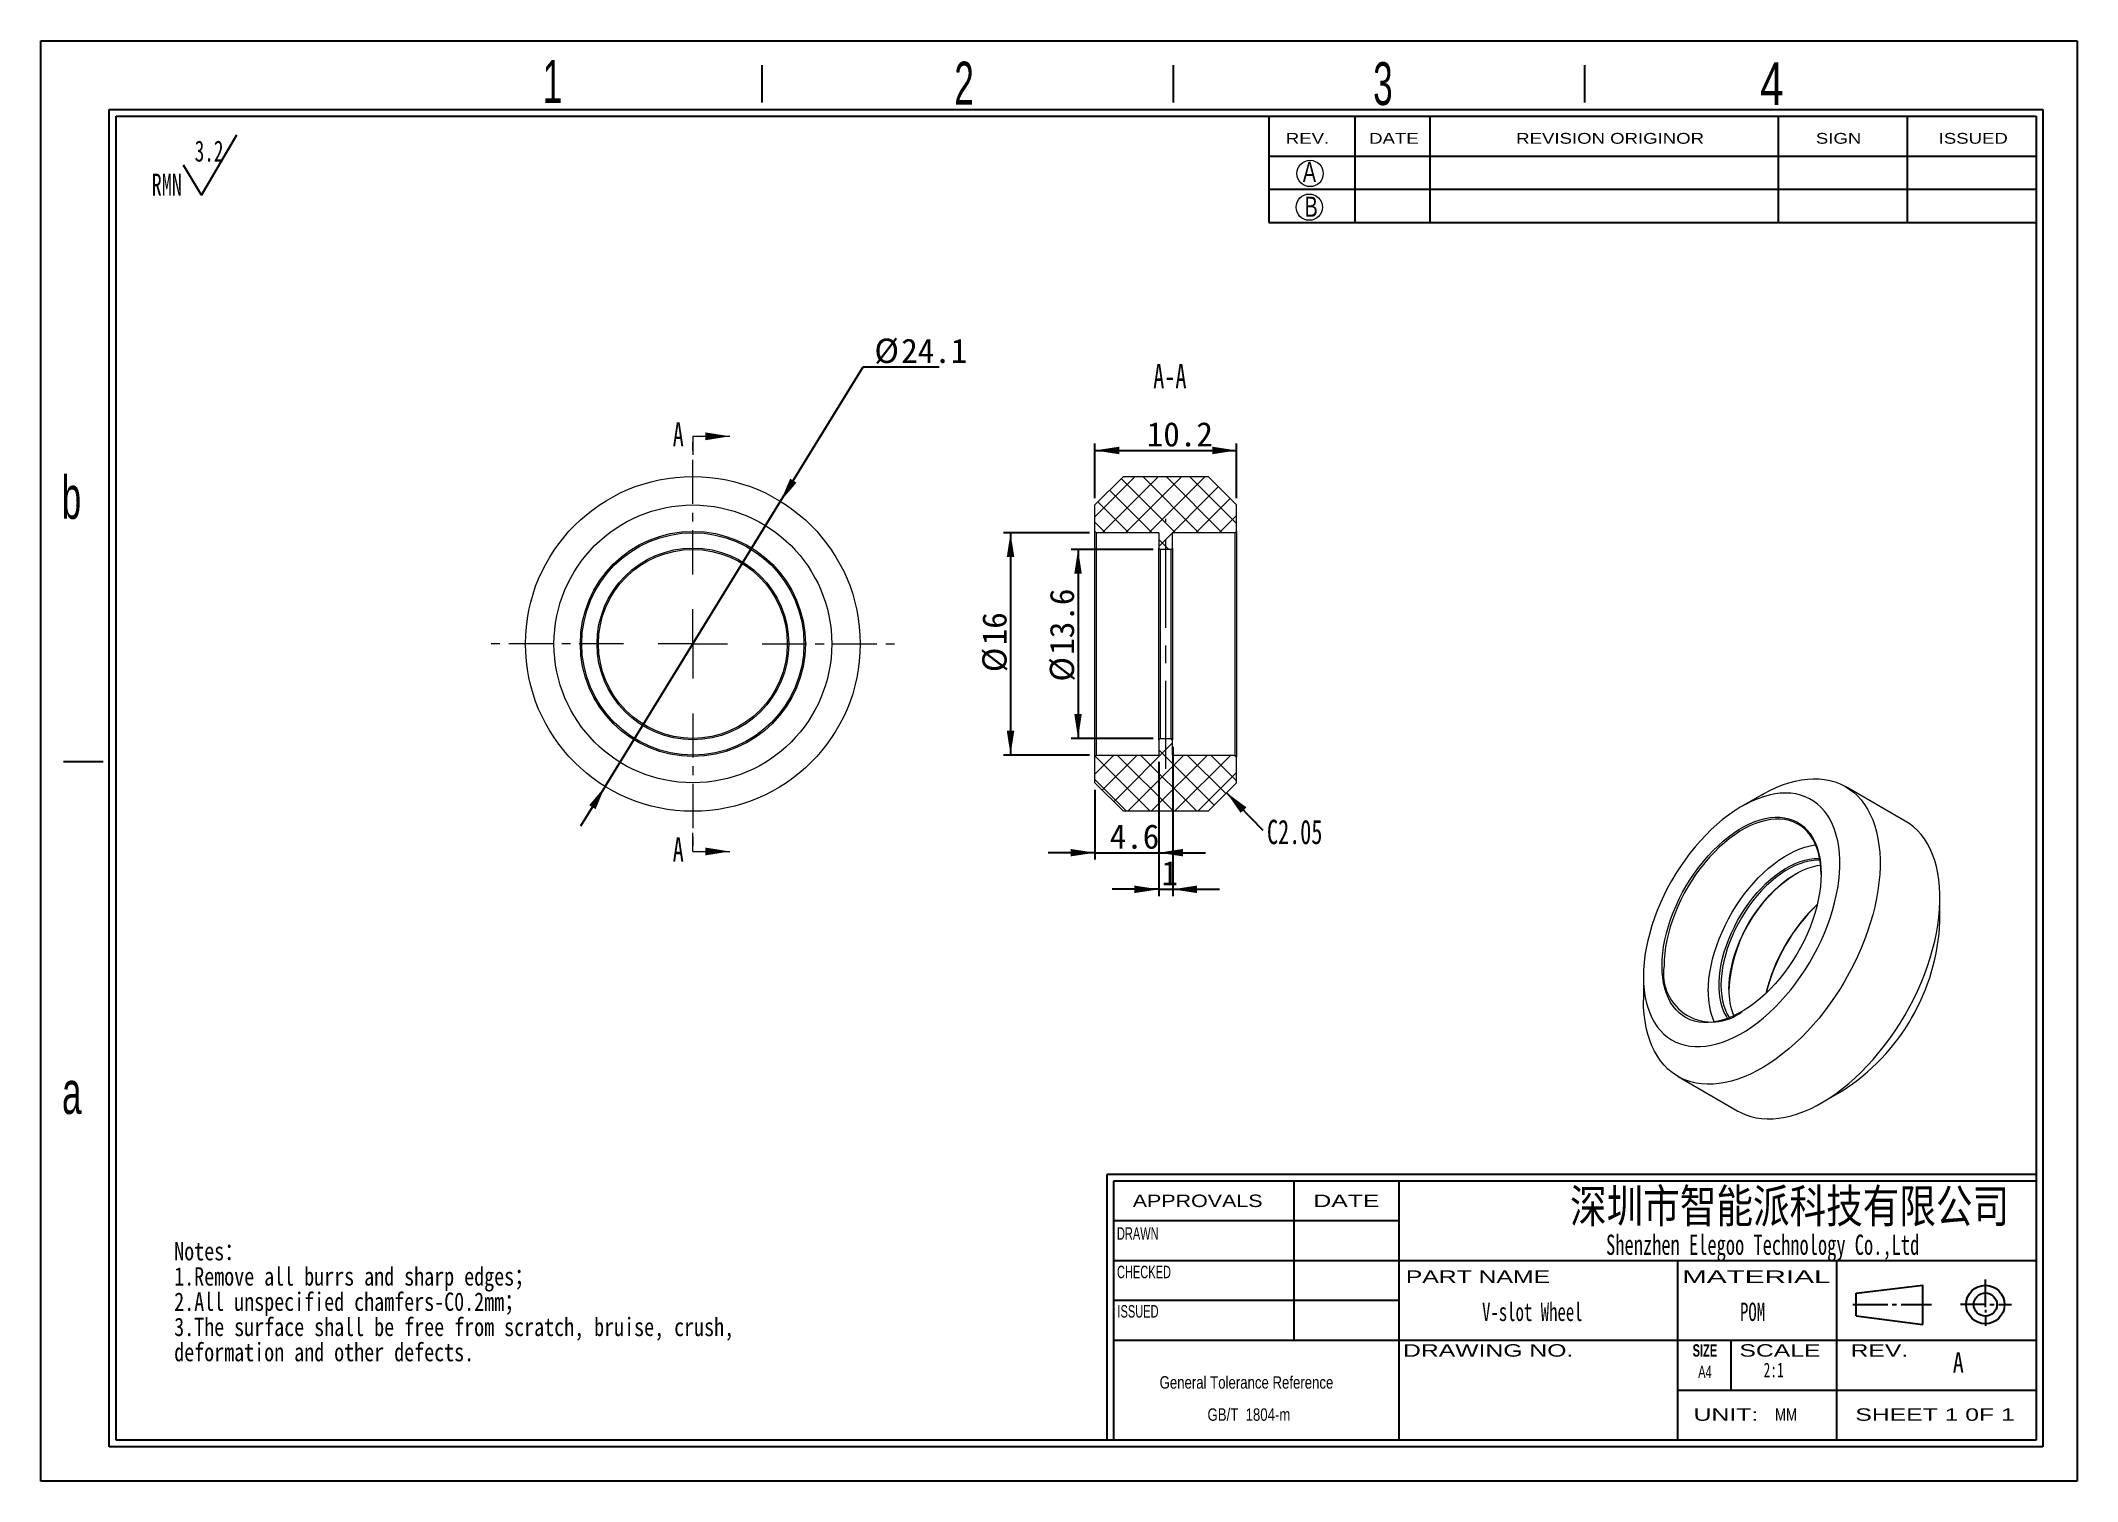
# Model space of a CAD drawing. Header units: millimetres. Extents: x 2 to 295, y 1 to 209.
import ezdxf

# ---------------------------------------------------------------- set-up
doc = ezdxf.new("R2010")
doc.units = ezdxf.units.MM
doc.linetypes.add('CENTER', pattern=[10.16, 6.35, -1.27, 1.27, -1.27])
doc.linetypes.add('CENTERX2', pattern=[20.32, 12.7, -2.54, 2.54, -2.54])
doc.layers.add('DIM', color=5, linetype='Continuous')
doc.layers.add('SLD-0', color=179, linetype='Continuous')
doc.layers.add('中心线', color=1, linetype='CENTER', lineweight=15)
doc.styles.add('SLDTEXTSTYLE0', font='SIMSUN.TTC', dxfattribs={"width": 0.67})
doc.styles.add('SLDTEXTSTYLE1', font='SIMSUN.TTC', dxfattribs={"width": 0.8, "bigfont": 'bigfont'})
doc.styles.add('SLDTEXTSTYLE10', font='ARIAL.TTF', dxfattribs={"width": 1.2324})
doc.styles.add('SLDTEXTSTYLE11', font='ARIAL.TTF', dxfattribs={"width": 1.7064})
doc.styles.add('SLDTEXTSTYLE12', font='SIMSUN.TTC', dxfattribs={"width": 0.8, "bigfont": 'bigfont'})
doc.styles.add('SLDTEXTSTYLE13', font='SIMKAI.TTF', dxfattribs={"width": 0.67})
doc.styles.add('SLDTEXTSTYLE14', font='SIMSUN.TTC')
doc.styles.add('SLDTEXTSTYLE15', font='仿宋_GB2312', dxfattribs={"width": 0.67})
doc.styles.add('SLDTEXTSTYLE2', font='SIMSUN.TTC', dxfattribs={"width": 0.8})
doc.styles.add('SLDTEXTSTYLE3', font='SIMSUN.TTC', dxfattribs={"width": 0.67})
doc.styles.add('SLDTEXTSTYLE4', font='ARIAL.TTF', dxfattribs={"width": 0.63516})
doc.styles.add('SLDTEXTSTYLE5', font='GOTHIC.TTF', dxfattribs={"width": 0.7304})
doc.styles.add('SLDTEXTSTYLE6', font='GOTHIC.TTF', dxfattribs={"width": 0.61171})
doc.styles.add('SLDTEXTSTYLE7', font='ARIALBD.TTF', dxfattribs={"width": 0.63516})
doc.styles.add('SLDTEXTSTYLE8', font='ARIAL.TTF', dxfattribs={"width": 1.422})
doc.styles.add('SLDTEXTSTYLE9', font='ARIAL.TTF', dxfattribs={"width": 0.7584})
doc.styles.get("Standard").update_dxf_attribs({"font": 'SIMSUN.TTC'})
doc.dimstyles.new('SLDDIMSTYLE0', dxfattribs={"dimtxt": 3.5, "dimasz": 3.5, "dimexe": 0, "dimexo": 0.0625, "dimgap": 0.875, "dimtad": 0, "dimtih": 1, "dimtoh": 1, "dimlfac": 0.5, "dimrnd": 1e-09, "dimzin": 12, "dimdsep": 46, "dimtxsty": 'SLDTEXTSTYLE0', "dimsah": 1, "dimcen": 0, "dimadec": 0, "dimazin": 3, "dimtfac": 1, "dimtmove": 0, "dimatfit": 3, "dimfxl": 0, "dimfrac": 2, "dimtolj": 1, "dimtzin": 12, "dimarcsym": 0})
doc.dimstyles.new('SLDDIMSTYLE1', dxfattribs={"dimtxt": 3.5, "dimasz": 3.5, "dimexe": 0, "dimexo": 0.0625, "dimgap": 0.875, "dimtad": 2, "dimlfac": 0.5, "dimrnd": 1e-09, "dimzin": 12, "dimdsep": 46, "dimtxsty": 'SLDTEXTSTYLE0', "dimsah": 1, "dimcen": 0.09, "dimadec": 0, "dimazin": 3, "dimtfac": 1, "dimtofl": 0, "dimtmove": 0, "dimatfit": 3, "dimfxl": 0, "dimfrac": 2, "dimtolj": 1, "dimtzin": 12, "dimarcsym": 0})
doc.dimstyles.new('SLDDIMSTYLE2', dxfattribs={"dimtxt": 3.5, "dimasz": 3.5, "dimexe": 0, "dimexo": 0.0625, "dimgap": 0.875, "dimtad": 2, "dimlfac": 0.5, "dimrnd": 1e-09, "dimzin": 12, "dimdsep": 46, "dimtxsty": 'SLDTEXTSTYLE0', "dimsah": 1, "dimcen": 0.09, "dimadec": 0, "dimazin": 3, "dimtfac": 1, "dimtmove": 0, "dimatfit": 0, "dimfxl": 0, "dimfrac": 2, "dimtolj": 1, "dimtzin": 12, "dimarcsym": 0})
doc.dimstyles.new('SLDDIMSTYLE3', dxfattribs={"dimtxt": 0.18, "dimasz": 3.5, "dimexe": 0, "dimexo": 0.0625, "dimgap": 0, "dimtad": 0, "dimtih": 1, "dimtoh": 1, "dimdec": 0, "dimrnd": 1e-09, "dimzin": 0, "dimdsep": 46, "dimtxsty": 'Standard', "dimsah": 1, "dimcen": 0.09, "dimadec": 0, "dimazin": 0, "dimtfac": 3.5, "dimtdec": 0, "dimtofl": 0, "dimtmove": 0, "dimatfit": 3, "dimfxl": 0, "dimfrac": 2, "dimtolj": 1, "dimtzin": 0, "dimarcsym": 0})
pattern_1 = [(45, (0, 0), (-1.683798, 1.683798), []), (135, (0, 0), (-1.6838, -1.683797), [])]

# ---------------------------------------------------------------- blocks, each defined once
blk = doc.blocks.new('SW_NOTE_0')
at = {"layer": 'SLD-0', "color": 0}
for q in [(12.27, 9.26), (4.6, 4.92)]:
    blk.add_line((7.16, 0.59), q, dxfattribs=at)
at = {"layer": 'SLD-0', "color": 0, "attachment_point": 1, "style": 'SLDTEXTSTYLE0'}
for s, insert, char_height in [('3.2', (6.19, 8.45), 3.032), ('RMN', (0, 3.69), 3.175)]:
    blk.add_mtext(s, dxfattribs=dict(at, insert=insert, char_height=char_height))
blk = doc.blocks.new('SW_NOTE_1')
at = {"layer": 'SLD-0', "color": 0, "char_height": 2.6458, "attachment_point": 1}
for s, insert, style in [('Notes\\M+18146', (0, 3.08), 'SLDTEXTSTYLE1'), ('1.Remove all burrs and sharp edges\\M+18147', (0, -0.55), 'SLDTEXTSTYLE1'), ('2.All unspecified chamfers-C0.2mm\\M+18147', (0, -4.19), 'SLDTEXTSTYLE1'), ('3.The surface shall be free from scratch, bruise, crush, ', (0, -7.82), 'SLDTEXTSTYLE2'), ('deformation and other defects.', (0, -11.45), 'SLDTEXTSTYLE2')]:
    blk.add_mtext(s, dxfattribs=dict(at, insert=insert, style=style))
blk = doc.blocks.new('SW_NOTE_2')
at = {"layer": 'SLD-0', "color": 0, "char_height": 1.7927, "attachment_point": 2, "style": 'SLDTEXTSTYLE9'}
for s, insert in [('General Tolerance Reference ', (13.02, 2.31)), (' GB/T  1804-m', (13.11, -2.32))]:
    blk.add_mtext(s, dxfattribs=dict(at, insert=insert))
blk = doc.blocks.new('_D')
at = {"layer": 'DIM'}
for p, q in [((108.36, 142.37), (120.28, 161.72)), ((120.28, 161.72), (131.18, 161.72)), ((83.09, 101.32), (108.36, 142.37)), ((83.09, 101.32), (79.56, 95.59))]:
    blk.add_line(p, q, dxfattribs=at)
for points in [[(108.36, 142.37), (110.66, 145.06), (109.74, 145.63)], [(83.09, 101.32), (80.8, 98.62), (81.72, 98.06)]]:
    blk.add_solid(points, dxfattribs=at)
at = {"layer": 'DIM', "char_height": 3.5, "attachment_point": 1, "style": 'SLDTEXTSTYLE14'}
for s, insert in [('%%c', (121.87, 165.79)), ('24.1', (125.74, 165.79))]:
    blk.add_mtext(s, dxfattribs=dict(at, insert=insert))
blk = doc.blocks.new('SW_CENTERMARKSYMBOL_0')
at = {"layer": '中心线', "color": 0}
for p, q in [((0, 10), (0, 29.1)), ((0, 0), (0, 5)), ((-10, 0), (-29.1, 0)), ((0, 0), (-5, 0)), ((0, 0), (0, -5)), ((0, 0), (5, 0)), ((10, 0), (29.1, 0)), ((0, -10), (0, -29.1))]:
    blk.add_line(p, q, dxfattribs=at)
blk = doc.blocks.new('SW_CENTERMARKSYMBOL_1')
at = {"layer": '中心线', "color": 0}
for p, q in [((0, 10), (0, 29.1)), ((0, 0), (0, 5)), ((-10, 0), (-29.1, 0)), ((0, 0), (-5, 0)), ((0, 0), (0, -5)), ((0, 0), (5, 0)), ((10, 0), (29.1, 0)), ((0, -10), (0, -29.1))]:
    blk.add_line(p, q, dxfattribs=at)
blk = doc.blocks.new('_D_1')
at = {"layer": 'DIM'}
for p, q in [((152.83, 137.84), (140.48, 137.84)), ((141.48, 137.84), (141.48, 105.84)), ((152.83, 105.84), (140.48, 105.84))]:
    blk.add_line(p, q, dxfattribs=at)
for points in [[(141.48, 137.84), (140.94, 134.34), (142.02, 134.34)], [(141.48, 105.84), (142.02, 109.34), (140.94, 109.34)]]:
    blk.add_solid(points, dxfattribs=at)
at = {"layer": 'DIM', "char_height": 3.5, "attachment_point": 1, "rotation": 90, "style": 'SLDTEXTSTYLE14'}
for s, insert in [('16', (137.41, 121.64)), ('%%c', (137.41, 117.77))]:
    blk.add_mtext(s, dxfattribs=dict(at, insert=insert))
blk = doc.blocks.new('_D_2')
at = {"layer": 'DIM'}
for p, q in [((162.83, 104.84), (162.83, 90.78)), ((153.63, 100.84), (153.63, 90.78)), ((153.63, 91.78), (146.9, 91.78)), ((153.63, 91.78), (162.83, 91.78)), ((162.83, 91.78), (169.56, 91.78))]:
    blk.add_line(p, q, dxfattribs=at)
for points in [[(153.63, 91.78), (150.13, 92.32), (150.13, 91.25)], [(162.83, 91.78), (166.33, 91.25), (166.33, 92.32)]]:
    blk.add_solid(points, dxfattribs=at)
at = {"layer": 'DIM', "insert": (155.76, 95.86), "char_height": 3.5, "attachment_point": 1, "style": 'SLDTEXTSTYLE14'}
blk.add_mtext('4.6', dxfattribs=at)
blk = doc.blocks.new('_D_3')
at = {"layer": 'DIM'}
for p, q in [((164.83, 107.04), (164.83, 85.51)), ((162.83, 104.84), (162.83, 85.51)), ((162.83, 86.51), (156.1, 86.51)), ((162.83, 86.51), (164.83, 86.51)), ((164.83, 86.51), (171.56, 86.51))]:
    blk.add_line(p, q, dxfattribs=at)
for points in [[(162.83, 86.51), (159.33, 87.05), (159.33, 85.97)], [(164.83, 86.51), (168.33, 85.97), (168.33, 87.05)]]:
    blk.add_solid(points, dxfattribs=at)
at = {"layer": 'DIM', "insert": (163.22, 90.59), "char_height": 3.5, "attachment_point": 1, "style": 'SLDTEXTSTYLE14'}
blk.add_mtext('1', dxfattribs=at)
blk = doc.blocks.new('_D_4')
at = {"layer": 'DIM'}
for p, q in [((153.63, 142.84), (153.63, 150.69)), ((153.63, 149.69), (174.03, 149.69)), ((174.03, 142.84), (174.03, 150.69))]:
    blk.add_line(p, q, dxfattribs=at)
for points in [[(153.63, 149.69), (157.13, 149.15), (157.13, 150.23)], [(174.03, 149.69), (170.53, 150.23), (170.53, 149.15)]]:
    blk.add_solid(points, dxfattribs=at)
at = {"layer": 'DIM', "insert": (161.1, 153.77), "char_height": 3.5, "attachment_point": 1, "style": 'SLDTEXTSTYLE14'}
blk.add_mtext('10.2', dxfattribs=at)
blk = doc.blocks.new('_D_5')
at = {"layer": 'DIM'}
for p, q in [((162.03, 135.44), (150.2, 135.44)), ((151.2, 135.44), (151.2, 108.24)), ((162.03, 108.24), (150.2, 108.24))]:
    blk.add_line(p, q, dxfattribs=at)
for points in [[(151.2, 135.44), (150.66, 131.94), (151.74, 131.94)], [(151.2, 108.24), (151.74, 111.74), (150.66, 111.74)]]:
    blk.add_solid(points, dxfattribs=at)
at = {"layer": 'DIM', "char_height": 3.5, "attachment_point": 1, "rotation": 90, "style": 'SLDTEXTSTYLE14'}
for s, insert in [('13.6', (147.13, 120.28)), ('%%c', (147.13, 116.41))]:
    blk.add_mtext(s, dxfattribs=dict(at, insert=insert))
blk = doc.blocks.new('SW_NOTE_3')
at = {"color": 0, "linetype": 'Continuous', "lineweight": 0, "insert": (0.61, 1.49), "char_height": 3.5, "attachment_point": 1, "style": 'SLDTEXTSTYLE0'}
blk.add_mtext('C2.05', dxfattribs=at)

msp = doc.modelspace()

# ---------------------------------------------------------------- hatches: boundary and pattern name
at = {"linetype": 'Continuous', "lineweight": 0}
h = msp.add_hatch(dxfattribs=at)
h.set_pattern_fill('DIN 128 塑料', scale=0.25, style=0, pattern_type=2)
h.set_pattern_definition(pattern_1)
h.paths.add_polyline_path([(164.826, 137.843), (173.826, 137.843), (174.026, 138.043), (174.026, 141.843), (169.926, 145.943), (157.726, 145.943), (153.626, 141.843), (153.626, 138.043), (153.826, 137.843), (162.826, 137.843), (162.826, 135.643), (163.026, 135.443), (164.626, 135.443), (164.826, 135.643)], flags=0)
h = msp.add_hatch(dxfattribs=at)
h.set_pattern_fill('DIN 128 塑料', scale=0.25, style=0, pattern_type=2)
h.set_pattern_definition(pattern_1)
h.paths.add_polyline_path([(173.826, 105.843), (164.826, 105.843), (164.826, 108.043), (164.626, 108.243), (163.026, 108.243), (162.826, 108.043), (162.826, 105.843), (153.826, 105.843), (153.626, 105.643), (153.626, 101.843), (157.726, 97.743), (169.926, 97.743), (174.026, 101.843), (174.026, 105.643)], flags=0)

# ---------------------------------------------------------------- linework, layer by layer
at = {"color": 7, "linetype": 'Continuous', "lineweight": 0}
for p, q in [((95.728, 151.727), (95.728, 149.067)), ((95.728, 151.727), (101.048, 151.727)), ((95.728, 91.959), (95.728, 94.619)), ((95.728, 91.959), (101.048, 91.959))]:
    msp.add_line(p, q, dxfattribs=at)
at = {"color": 7, "linetype": 'Continuous', "lineweight": 15}
for p, q in [((157.726, 145.943), (153.626, 141.843)), ((157.726, 145.943), (169.926, 145.943)), ((174.026, 141.843), (169.926, 145.943)), ((153.626, 138.043), (153.626, 141.843)), ((174.026, 138.043), (174.026, 141.843)), ((153.626, 138.043), (153.826, 137.843)), ((153.626, 105.643), (153.626, 138.043)), ((173.826, 137.843), (174.026, 138.043)), ((174.026, 138.043), (174.026, 105.643)), ((162.826, 137.843), (153.826, 137.843)), ((153.826, 137.843), (153.826, 105.843)), ((162.826, 137.843), (162.826, 135.643)), ((162.826, 135.643), (163.026, 135.443)), ((162.826, 108.043), (162.826, 135.643)), ((164.626, 135.443), (163.026, 135.443)), ((163.026, 135.443), (163.026, 108.243)), ((164.626, 135.443), (164.826, 135.643)), ((164.626, 108.243), (164.626, 135.443)), ((164.826, 135.643), (164.826, 137.843)), ((173.826, 137.843), (164.826, 137.843)), ((164.826, 135.643), (164.826, 108.043)), ((173.826, 105.843), (173.826, 137.843)), ((153.826, 105.843), (153.626, 105.643)), ((153.626, 101.843), (153.626, 105.643)), ((153.826, 105.843), (162.826, 105.843)), ((163.026, 108.243), (162.826, 108.043)), ((162.826, 108.043), (162.826, 105.843)), ((163.026, 108.243), (164.626, 108.243)), ((164.826, 108.043), (164.626, 108.243)), ((164.826, 105.843), (164.826, 108.043)), ((164.826, 105.843), (173.826, 105.843)), ((174.026, 105.643), (173.826, 105.843)), ((174.026, 101.843), (174.026, 105.643)), ((153.626, 101.843), (157.726, 97.743)), ((169.926, 97.743), (174.026, 101.843)), ((249.663, 100.112), (246.764, 98.438)), ((270.342, 96.326), (261.715, 101.306)), ((169.926, 97.743), (157.726, 97.743)), ((275.334, 81.945), (275.334, 85.292)), ((232.625, 73.944), (232.625, 70.597)), ((237.617, 59.563), (246.244, 54.583)), ((258.295, 55.778), (261.194, 57.452))]:
    msp.add_line(p, q, dxfattribs=at)
at = {"color": 7, "linetype": 'Continuous', "lineweight": 15, "flags": 128}
for points in [[(249.663, 100.112), (249.899, 100.246), (250.829, 100.739), (251.756, 101.171), (252.676, 101.542), (253.587, 101.849), (254.487, 102.093), (255.373, 102.272), (256.241, 102.385), (257.09, 102.434), (257.916, 102.416), (258.718, 102.333), (259.493, 102.185), (260.239, 101.972), (260.953, 101.694), (261.633, 101.353), (262.278, 100.95), (262.885, 100.485), (263.453, 99.96), (263.979, 99.378), (264.463, 98.738), (264.902, 98.044), (265.296, 97.298), (265.644, 96.501), (265.943, 95.656), (266.195, 94.766), (266.397, 93.833), (266.548, 92.86), (266.65, 91.85), (266.701, 90.806), (266.701, 89.731), (266.65, 88.628), (266.548, 87.501), (266.397, 86.353), (266.195, 85.187), (265.943, 84.007), (265.644, 82.816), (265.296, 81.618), (264.902, 80.417), (264.463, 79.215), (263.979, 78.017), (263.453, 76.827), (262.885, 75.647), (262.278, 74.481), (261.633, 73.334), (260.953, 72.207), (260.239, 71.105), (259.493, 70.031), (258.718, 68.988), (257.916, 67.979), (257.09, 67.007), (256.241, 66.076), (255.373, 65.187), (254.487, 64.343), (253.587, 63.548), (252.676, 62.803), (251.756, 62.111), (250.829, 61.473), (249.899, 60.892), (248.968, 60.37), (248.039, 59.907), (247.115, 59.505), (246.199, 59.166), (245.293, 58.891), (244.4, 58.679), (243.523, 58.533), (242.664, 58.452), (241.826, 58.436), (241.011, 58.487), (240.222, 58.602), (239.462, 58.783), (238.732, 59.029), (238.034, 59.338), (237.372, 59.71), (236.745, 60.145), (236.158, 60.639), (235.611, 61.193), (235.105, 61.804), (234.644, 62.471), (234.227, 63.192), (233.856, 63.964), (233.532, 64.785), (233.257, 65.653), (233.03, 66.564), (232.853, 67.518), (232.726, 68.51), (232.65, 69.537), (232.625, 70.597), (232.625, 70.597)], [(232.625, 73.944), (232.65, 72.982), (232.726, 72.053), (232.852, 71.159), (233.028, 70.305), (233.253, 69.493), (233.526, 68.727), (233.847, 68.008), (234.214, 67.339), (234.626, 66.724), (235.082, 66.163), (235.579, 65.66), (236.117, 65.216), (236.692, 64.832), (237.304, 64.509), (237.949, 64.25), (238.626, 64.055), (239.332, 63.924), (240.065, 63.859), (240.822, 63.859), (241.6, 63.924), (242.397, 64.054), (243.209, 64.249), (244.034, 64.508), (244.868, 64.829), (245.71, 65.213), (246.555, 65.657), (247.401, 66.16), (248.245, 66.72), (249.083, 67.336), (249.914, 68.004), (250.733, 68.722), (251.537, 69.489), (252.325, 70.3), (253.093, 71.154), (253.838, 72.047), (254.558, 72.977), (255.249, 73.939), (255.911, 74.93), (256.54, 75.946), (257.134, 76.985), (257.69, 78.042), (258.208, 79.114), (258.685, 80.197), (259.119, 81.286), (259.508, 82.378), (259.853, 83.47), (260.15, 84.556), (260.399, 85.634), (260.6, 86.699), (260.751, 87.747), (260.852, 88.776), (260.903, 89.78), (260.903, 90.757), (260.852, 91.703), (260.751, 92.615), (260.6, 93.489), (260.399, 94.323), (260.15, 95.113), (259.853, 95.856), (259.508, 96.55), (259.119, 97.192), (258.685, 97.78), (258.208, 98.312), (257.69, 98.786), (257.134, 99.201), (256.54, 99.554), (255.911, 99.845), (255.249, 100.072), (254.558, 100.235), (253.838, 100.333), (253.093, 100.366), (252.325, 100.334), (251.537, 100.236), (250.733, 100.073), (249.914, 99.846), (249.083, 99.556), (248.245, 99.203), (247.401, 98.789), (246.555, 98.315), (245.71, 97.783), (244.868, 97.195), (244.034, 96.554), (243.209, 95.86), (242.397, 95.117), (241.6, 94.328), (240.822, 93.494), (240.065, 92.62), (239.332, 91.709), (238.626, 90.763), (237.949, 89.786), (237.304, 88.782), (236.692, 87.753), (236.117, 86.705), (235.579, 85.64), (235.082, 84.562), (234.626, 83.476), (234.214, 82.385), (233.847, 81.292), (233.526, 80.203), (233.253, 79.121), (233.028, 78.049), (232.852, 76.991), (232.726, 75.952), (232.65, 74.936), (232.625, 73.944)], [(235.312, 75.495), (235.337, 76.394), (235.414, 77.318), (235.541, 78.263), (235.719, 79.225), (235.945, 80.2), (236.221, 81.184), (236.543, 82.172), (236.911, 83.16), (237.323, 84.143), (237.777, 85.117), (238.271, 86.077), (238.803, 87.02), (239.371, 87.94), (239.972, 88.835), (240.603, 89.7), (241.262, 90.531), (241.945, 91.324), (242.65, 92.076), (243.373, 92.783), (244.111, 93.443), (244.861, 94.052), (245.62, 94.608), (246.384, 95.108), (247.149, 95.55), (247.913, 95.932), (248.672, 96.252), (249.422, 96.509), (250.161, 96.702), (250.884, 96.829), (251.589, 96.891), (252.272, 96.887), (252.931, 96.816), (253.562, 96.68), (254.162, 96.479), (254.73, 96.214), (255.262, 95.886), (255.757, 95.496), (256.211, 95.047), (256.623, 94.539), (256.991, 93.976), (257.313, 93.361), (257.588, 92.694), (257.815, 91.981), (257.992, 91.224), (258.12, 90.425), (258.196, 89.59), (258.222, 88.721), (258.196, 87.823), (258.12, 86.899), (257.992, 85.954), (257.815, 84.992), (257.588, 84.016), (257.313, 83.032), (256.991, 82.045), (256.623, 81.057), (256.211, 80.074), (255.757, 79.1), (255.262, 78.14), (254.73, 77.197), (254.162, 76.276), (253.562, 75.382), (252.931, 74.517), (252.272, 73.686), (251.589, 72.893), (250.884, 72.141), (250.161, 71.434), (249.422, 70.774), (248.672, 70.165), (247.913, 69.609), (247.149, 69.109), (246.384, 68.667), (245.62, 68.285), (244.861, 67.965), (244.111, 67.708), (243.373, 67.515), (242.65, 67.388), (241.945, 67.326), (241.262, 67.33), (240.603, 67.4), (239.972, 67.536), (239.371, 67.737), (238.803, 68.003), (238.271, 68.331), (237.777, 68.721), (237.323, 69.17), (236.911, 69.677), (236.543, 70.24), (236.221, 70.856), (235.945, 71.522), (235.719, 72.236), (235.541, 72.993), (235.414, 73.791), (235.337, 74.627), (235.312, 75.495)], [(258.222, 88.639), (258.197, 89.416), (258.121, 90.241), (257.995, 91.029), (257.82, 91.778), (257.596, 92.482), (257.324, 93.14), (257.006, 93.748), (256.642, 94.304), (256.236, 94.805), (255.787, 95.249), (255.299, 95.634), (254.773, 95.958), (254.213, 96.22), (253.619, 96.419), (252.996, 96.553), (252.345, 96.623), (251.67, 96.627), (250.974, 96.566), (250.26, 96.44), (249.531, 96.25), (248.79, 95.996), (248.041, 95.68), (247.286, 95.302), (246.53, 94.866), (245.776, 94.372), (245.026, 93.823), (244.285, 93.221), (243.556, 92.57), (242.842, 91.871), (242.146, 91.128), (241.471, 90.345), (240.82, 89.524), (240.197, 88.67), (239.604, 87.787), (239.043, 86.877), (238.517, 85.946), (238.029, 84.998), (237.581, 84.036), (237.174, 83.065), (236.81, 82.09), (236.492, 81.114), (236.22, 80.142), (235.996, 79.179), (235.821, 78.229), (235.695, 77.295), (235.62, 76.383), (235.594, 75.495)], [(246.244, 54.583), (246.661, 54.358), (247.358, 54.049), (248.089, 53.803), (248.849, 53.622), (249.638, 53.507), (250.452, 53.456), (251.29, 53.472), (252.149, 53.553), (253.027, 53.699), (253.919, 53.91), (254.825, 54.186), (255.742, 54.525), (256.666, 54.927), (257.594, 55.39), (258.525, 55.912), (259.456, 56.493), (260.382, 57.131), (261.303, 57.823), (262.214, 58.568), (263.114, 59.363), (263.999, 60.207), (264.868, 61.096), (265.716, 62.027), (266.543, 62.999), (267.345, 64.008), (268.12, 65.051), (268.866, 66.125), (269.58, 67.227), (270.26, 68.354), (270.905, 69.501), (271.512, 70.667), (272.079, 71.847), (272.606, 73.037), (273.089, 74.235), (273.529, 75.436), (273.923, 76.638), (274.27, 77.836), (274.57, 79.027), (274.821, 80.207), (275.023, 81.373), (275.175, 82.521), (275.277, 83.648), (275.327, 84.751), (275.327, 85.826), (275.277, 86.87), (275.175, 87.88), (275.023, 88.853), (274.821, 89.786), (274.57, 90.676), (274.27, 91.521), (273.923, 92.318), (273.529, 93.064), (273.089, 93.758), (272.606, 94.398), (272.079, 94.98), (271.512, 95.505), (270.905, 95.969), (270.342, 96.326)], [(241.958, 71.822), (241.984, 72.709), (242.059, 73.621), (242.185, 74.555), (242.36, 75.505), (242.584, 76.469), (242.856, 77.44), (243.174, 78.416), (243.538, 79.391), (243.945, 80.362), (244.393, 81.324), (244.881, 82.273), (245.407, 83.204), (245.968, 84.113), (246.561, 84.997), (247.184, 85.851), (247.835, 86.671), (248.51, 87.454), (249.206, 88.197), (249.92, 88.896), (250.649, 89.548), (251.39, 90.149), (252.14, 90.698), (252.894, 91.192), (253.65, 91.628), (254.405, 92.006), (255.154, 92.322), (255.895, 92.576), (256.624, 92.766), (257.338, 92.892), (257.43, 92.904)], [(244.744, 67.954), (244.57, 68.231), (244.274, 68.799), (244.025, 69.417), (243.824, 70.081), (243.673, 70.788), (243.571, 71.534), (243.52, 72.317), (243.52, 73.13), (243.571, 73.971), (243.673, 74.835), (243.824, 75.717), (244.025, 76.613), (244.274, 77.517), (244.57, 78.427), (244.911, 79.335), (245.296, 80.239), (245.722, 81.133), (246.188, 82.012), (246.69, 82.873), (247.227, 83.709), (247.796, 84.518), (248.393, 85.295), (249.016, 86.035), (249.66, 86.736), (250.324, 87.392), (251.003, 88.002), (251.693, 88.561), (252.392, 89.067), (253.096, 89.518), (253.8, 89.91), (254.502, 90.241), (255.197, 90.511), (255.883, 90.717), (256.554, 90.859), (257.209, 90.936), (257.843, 90.947), (258.013, 90.939)], [(258.058, 90.676), (257.811, 90.686), (257.175, 90.663), (256.519, 90.574), (255.846, 90.419), (255.16, 90.2), (254.465, 89.917), (253.765, 89.572), (253.062, 89.166), (252.362, 88.702), (251.667, 88.183), (250.981, 87.611), (250.308, 86.989), (249.652, 86.32), (249.016, 85.609), (248.404, 84.858), (247.818, 84.073), (247.262, 83.256), (246.739, 82.413), (246.251, 81.547), (245.802, 80.664), (245.393, 79.769), (245.027, 78.865), (244.706, 77.958), (244.431, 77.053), (244.205, 76.154), (244.027, 75.267), (243.899, 74.396), (243.823, 73.545), (243.797, 72.72), (243.823, 71.924), (243.899, 71.162), (244.027, 70.438), (244.205, 69.756), (244.431, 69.119), (244.706, 68.531), (244.994, 68.045)], [(244.928, 72.067), (244.954, 72.892), (245.031, 73.743), (245.158, 74.614), (245.336, 75.501), (245.563, 76.4), (245.838, 77.305), (246.159, 78.212), (246.525, 79.115), (246.933, 80.011), (247.383, 80.894), (247.87, 81.759), (248.393, 82.603), (248.949, 83.419), (249.535, 84.205), (250.148, 84.956), (250.784, 85.667), (251.44, 86.336), (252.113, 86.958), (252.798, 87.53), (253.493, 88.049), (254.194, 88.513), (254.896, 88.918), (255.597, 89.264), (256.292, 89.547), (256.977, 89.766), (257.65, 89.921), (258.149, 89.994)]]:
    msp.add_lwpolyline(points, dxfattribs=at)
at = {"color": 7, "linetype": 'Continuous', "lineweight": 15}
for radius in [24.1, 20, 16.2, 16, 13.8, 13.6]:
    msp.add_circle((95.728, 121.843), radius, dxfattribs=at)
for centre, radius, start, end in [((266.075, 70.962), 21.171, 122.77578, 177.2296), ((275.943, 65.265), 26.443, 133.68179, 166.32359), ((276.301, 65.059), 26.808, 134.03414, 165.97123), ((244.7, 83.301), 30.664, 302.54046, 357.46492), ((242.486, 74.38), 6.981, 170.80968, 308.57751), ((253.001, 71.59), 11.045, 178.79742, 201.86729), ((254.178, 71.848), 9.252, 178.64705, 202.49817)]:
    msp.add_arc(centre, radius, start, end, dxfattribs=at)
at = {"color": 7, "linetype": 'Continuous', "lineweight": 0}
for points in [[(101.048, 151.727), (97.548, 152.287), (97.548, 151.167)], [(101.048, 91.959), (97.548, 92.519), (97.548, 91.399)]]:
    msp.add_solid(points, dxfattribs=at)
at = {"layer": 'SLD-0'}
for p, q in [((1.812, 208.674), (295.107, 208.674)), ((1.812, 1.294), (1.812, 208.674)), ((295.107, 208.674), (295.107, 1.294)), ((12.675, 7.219), (12.675, 197.811)), ((12.675, 197.811), (289.181, 197.811)), ((252.017, 197.811), (252.017, 182.514)), ((270.599, 197.811), (270.599, 182.514)), ((289.181, 197.811), (289.181, 7.219)), ((289.181, 7.219), (12.675, 7.219)), ((295.107, 1.294), (1.812, 1.294))]:
    msp.add_line(p, q, dxfattribs=at)
at = {"layer": 'SLD-0', "color": 6, "linetype": 'Continuous'}
for p, q in [((105.701, 199.786), (105.701, 205.169)), ((164.952, 199.786), (164.952, 205.169)), ((224.204, 199.786), (224.204, 205.169)), ((11.687, 6.231), (11.687, 198.799)), ((11.687, 198.799), (290.169, 198.799)), ((290.169, 198.799), (290.169, 6.231)), ((10.805, 104.853), (5.068, 104.853)), ((290.169, 6.231), (11.687, 6.231))]:
    msp.add_line(p, q, dxfattribs=at)
at = {"layer": 'SLD-0', "color": 179, "linetype": 'Continuous'}
for p, q in [((178.659, 197.811), (178.659, 182.514)), ((191.05, 197.811), (191.05, 182.514)), ((201.886, 197.811), (201.886, 182.514)), ((178.659, 192.074), (289.181, 192.074)), ((178.659, 187.294), (289.181, 187.294)), ((178.659, 182.514), (289.181, 182.514)), ((289.181, 45.462), (155.33, 45.462)), ((155.33, 45.462), (155.33, 7.219)), ((289.181, 44.506), (156.286, 44.506)), ((156.286, 44.506), (156.286, 7.219)), ((182.281, 44.506), (182.281, 21.56)), ((197.398, 44.506), (197.398, 7.219)), ((197.398, 38.77), (156.286, 38.77)), ((289.181, 33.033), (156.286, 33.033)), ((237.553, 33.033), (237.553, 7.219)), ((260.499, 7.219), (260.499, 33.033)), ((263.255, 28.354), (272.888, 29.538)), ((272.888, 23.846), (272.888, 29.538)), ((281.869, 26.35), (281.869, 30.316)), ((197.398, 27.297), (156.286, 27.297)), ((262.786, 26.733), (267.83, 26.733)), ((263.255, 25.106), (263.255, 28.354)), ((268.461, 26.733), (269.091, 26.733)), ((269.722, 26.733), (274.136, 26.733)), ((281.869, 26.733), (278.268, 26.733)), ((282.5, 26.733), (283.13, 26.733)), ((283.761, 26.733), (285.653, 26.733)), ((263.255, 25.106), (272.888, 23.846)), ((281.869, 25.966), (281.869, 25.583)), ((281.869, 25.2), (281.869, 23.667)), ((289.181, 21.56), (156.286, 21.56)), ((245.202, 21.56), (245.202, 14.39)), ((237.553, 14.39), (289.181, 14.39))]:
    msp.add_line(p, q, dxfattribs=at)
at = {"layer": 'SLD-0', "lineweight": 0}
for centre in [(184.622, 189.564), (184.499, 184.715)]:
    msp.add_circle(centre, 1.894, dxfattribs=at)
at = {"layer": 'SLD-0', "color": 179, "linetype": 'Continuous'}
for radius in [2.771, 1.669]:
    msp.add_circle((281.869, 26.733), radius, dxfattribs=at)
at = {"layer": '中心线', "linetype": 'CENTERX2', "lineweight": 0}
msp.add_line((163.826, 103.843), (163.826, 139.843), dxfattribs=at)

# ---------------------------------------------------------------- block references
at = {"color": 7, "linetype": 'Continuous', "lineweight": 0}
msp.add_blockref('SW_NOTE_3', (177.805, 95.032), dxfattribs=at)
at = {"layer": 'SLD-0'}
msp.add_blockref('SW_NOTE_0', (17.795, 185.858), dxfattribs=at)
at = {"layer": 'SLD-0', "color": 5}
msp.add_blockref('SW_NOTE_1', (21.035, 32.662), dxfattribs=at)
at = {"layer": 'SLD-0', "color": 179}
msp.add_blockref('SW_NOTE_2', (162.438, 14.111), dxfattribs=at)
at = {"layer": '中心线'}
for name in ['SW_CENTERMARKSYMBOL_0', 'SW_CENTERMARKSYMBOL_1']:
    msp.add_blockref(name, (95.728, 121.843), dxfattribs=at)

# ---------------------------------------------------------------- texts
at = {"color": 7, "linetype": 'Continuous', "lineweight": 0}
for s, insert, char_height, attachment_point, style in [('A-A', (164.423, 162.15), 3.5, 2, 'SLDTEXTSTYLE15'), ('V-slot Wheel', (209.391, 27.008), 2.64583, 1, 'SLDTEXTSTYLE3'), ('POM', (246.537, 27.008), 2.6458, 1, 'SLDTEXTSTYLE3'), ('2:1', (249.934, 18.37), 2.1167, 1, 'SLDTEXTSTYLE0')]:
    msp.add_mtext(s, dxfattribs=dict(at, insert=insert, char_height=char_height, attachment_point=attachment_point, style=style))
at = {"color": 7, "linetype": 'Continuous', "char_height": 3.5, "attachment_point": 1, "style": 'SLDTEXTSTYLE15'}
for insert in [(92.826, 153.763), (92.826, 93.995)]:
    msp.add_mtext('A', dxfattribs=dict(at, insert=insert))
at = {"layer": 'SLD-0'}
for s, insert, char_height, attachment_point, style in [('1', (74.111, 205.899), 6.172, 1, 'SLDTEXTSTYLE6'), ('2', (133.388, 205.655), 6.172, 1, 'SLDTEXTSTYLE6'), ('3', (193.707, 205.593), 6.172, 1, 'SLDTEXTSTYLE6'), ('4', (249.441, 205.587), 6.172, 1, 'SLDTEXTSTYLE5'), ('A', (183.578, 191.252), 2.903, 1, 'SLDTEXTSTYLE5'), ('B', (183.832, 186.237), 2.903, 1, 'SLDTEXTSTYLE5'), ('b', (4.835, 146.019), 6.172, 1, 'SLDTEXTSTYLE6'), ('a', (4.88, 60.351), 6.172, 1, 'SLDTEXTSTYLE6'), ('\\M+1905B圳\\M+18E73\\M+19271\\M+1945C\\M+19468\\M+189C8\\M+18B5A\\M+1974C\\M+18CC0\\M+18CF6\\M+18E69', (253.676, 43.337), 4.82808, 2, 'SLDTEXTSTYLE12'), ('A', (277.178, 19.854), 2.91, 1, 'SLDTEXTSTYLE2')]:
    msp.add_mtext(s, dxfattribs=dict(at, insert=insert, char_height=char_height, attachment_point=attachment_point, style=style))
at = {"layer": 'SLD-0', "color": 179}
for s, insert, char_height, attachment_point, style in [('REV.', (181.129, 195.4), 1.5536, 1, 'SLDTEXTSTYLE10'), ('DATE', (193.126, 195.4), 1.5536, 1, 'SLDTEXTSTYLE10'), ('REVISION ORIGINOR', (214.308, 195.4), 1.55363, 1, 'SLDTEXTSTYLE10'), ('SIGN', (257.466, 195.4), 1.5536, 1, 'SLDTEXTSTYLE10'), ('ISSUED', (275.148, 195.4), 1.5536, 1, 'SLDTEXTSTYLE10'), ('APPROVALS', (168.427, 42.563), 1.7927, 2, 'SLDTEXTSTYLE10'), ('DATE', (189.85, 42.563), 1.7927, 2, 'SLDTEXTSTYLE8'), ('DRAWN', (159.804, 37.853), 1.7927, 2, 'SLDTEXTSTYLE4'), ('Shenzhen Elegoo Technology Co.,Ltd', (249.798, 36.8), 2.91042, 2, 'SLDTEXTSTYLE13'), ('CHECKED', (160.696, 32.315), 1.7927, 2, 'SLDTEXTSTYLE4'), ('PART NAME', (208.794, 31.645), 1.7927, 2, 'SLDTEXTSTYLE8'), ('MATERIAL', (248.88, 31.645), 1.7927, 2, 'SLDTEXTSTYLE11'), ('ISSUED', (159.837, 26.654), 1.7927, 2, 'SLDTEXTSTYLE4'), ('DRAWING NO.', (210.268, 21.022), 1.79265, 2, 'SLDTEXTSTYLE8'), ('SIZE', (241.479, 21.022), 1.7927, 2, 'SLDTEXTSTYLE7'), ('SCALE', (252.289, 21.022), 1.7927, 2, 'SLDTEXTSTYLE8'), ('REV.', (266.61, 21.022), 1.7927, 2, 'SLDTEXTSTYLE8'), ('A4', (241.49, 17.953), 1.7927, 2, 'SLDTEXTSTYLE4'), ('UNIT:', (244.499, 11.791), 1.7927, 2, 'SLDTEXTSTYLE8'), ('MM', (253.161, 11.791), 1.7927, 2, 'SLDTEXTSTYLE9'), ('SHEET 1 0F 1', (274.62, 11.791), 1.79265, 2, 'SLDTEXTSTYLE8')]:
    msp.add_mtext(s, dxfattribs=dict(at, insert=insert, char_height=char_height, attachment_point=attachment_point, style=style))

# ---------------------------------------------------------------- dimensions: what is measured, and where the dimension line sits
at = {"layer": 'DIM'}
dim = msp.add_diameter_dim_2p(p1=(108.362, 142.366), p2=(83.093, 101.32), dimstyle='SLDDIMSTYLE0', dxfattribs=at)
dim.commit()
dim.dimension.update_dxf_attribs({"geometry": '_D', "text_midpoint": (126.523, 164.258), "dimtype": 163})
for base, p1, p2, picture, middle in [((174.026, 149.692), (153.626, 141.843), (174.026, 141.843), '_D_4', (163.826, 149.692)), ((164.826, 86.513), (162.826, 105.843), (164.826, 108.043), '_D_3', (163.898, 86.513))]:
    dim = msp.add_linear_dim(base=base, p1=p1, p2=p2, dimstyle='SLDDIMSTYLE2', dxfattribs=at)
    dim.commit()
    dim.dimension.update_dxf_attribs({"geometry": picture, "text_midpoint": middle, "dimtype": 160})
for base, p1, p2, picture, middle in [((141.478, 105.843), (153.826, 137.843), (153.826, 105.843), '_D_1', (141.478, 121.07)), ((151.198, 108.243), (163.026, 135.443), (163.026, 108.243), '_D_5', (151.198, 121.07))]:
    dim = msp.add_linear_dim(base=base, p1=p1, p2=p2, angle=90, text='%%c<>', dimstyle='SLDDIMSTYLE1', dxfattribs=at)
    dim.commit()
    dim.dimension.update_dxf_attribs({"geometry": picture, "text_midpoint": middle, "dimtype": 160})
dim = msp.add_linear_dim(base=(162.826, 91.784), p1=(153.626, 101.843), p2=(162.826, 105.843), angle=0, dimstyle='SLDDIMSTYLE2', dxfattribs=at)
dim.commit()
dim.dimension.update_dxf_attribs({"geometry": '_D_2', "text_midpoint": (157.805, 91.784), "dimtype": 160})

# ---------------------------------------------------------------- leaders
at = {"color": 7, "linetype": 'Continuous', "lineweight": 0}
msp.add_leader([(172.606, 100.423), (177.805, 95.032)], dimstyle='SLDDIMSTYLE3', dxfattribs=at)

doc.saveas('drawing.dxf')
